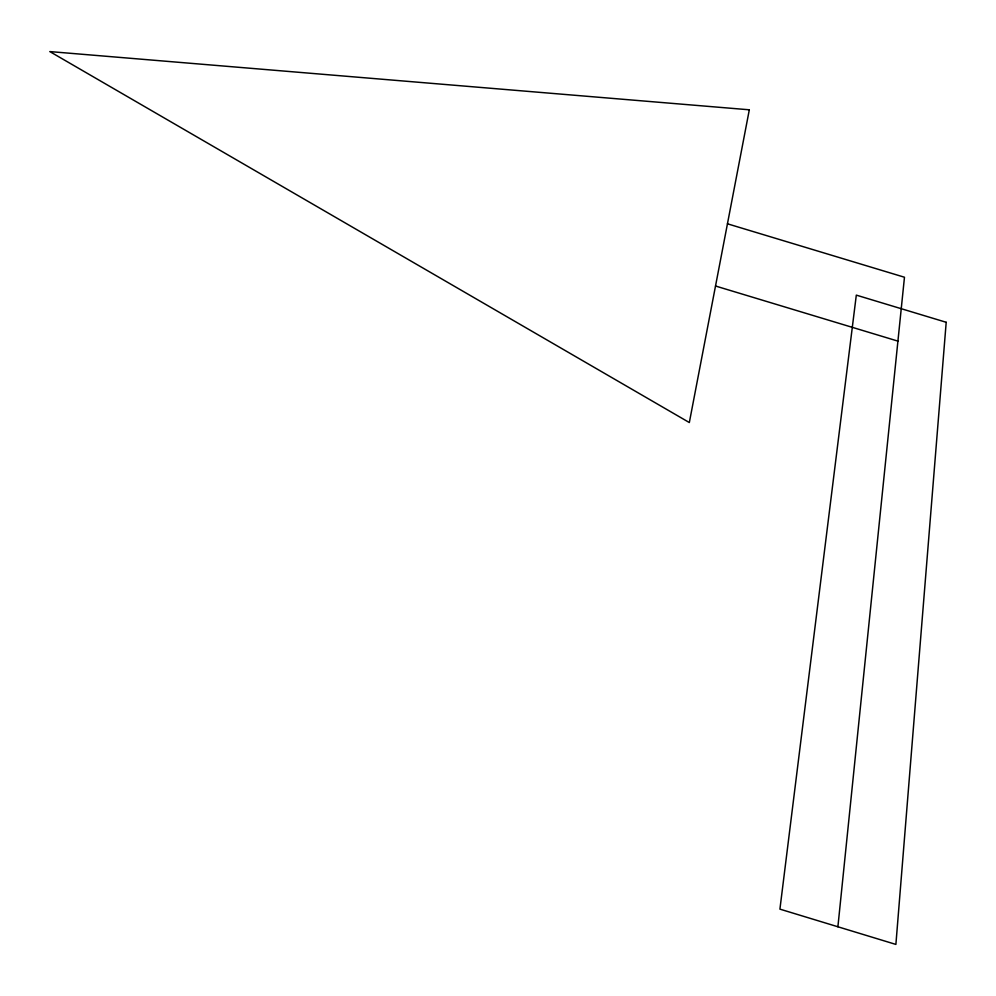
<?xml version="1.0" encoding="UTF-8"?>
<svg xmlns="http://www.w3.org/2000/svg" width="996" height="996" viewBox="0 0 996 996"><rect width="100%" height="100%" fill="white"/><g stroke="black" fill="none" stroke-linecap="round" stroke-linejoin="round"><path stroke-width="1.49" d="M837.897 926.778L904.468 277.237L727.453 223.801M715.514 286.014L897.919 341.118M946.2 322.281L895.89 944.42L779.918 909.136L856.311 295.127L946.2 322.281M749.316 109.797L689.332 422.541L49.8 51.58L749.316 109.797"/></g></svg>
